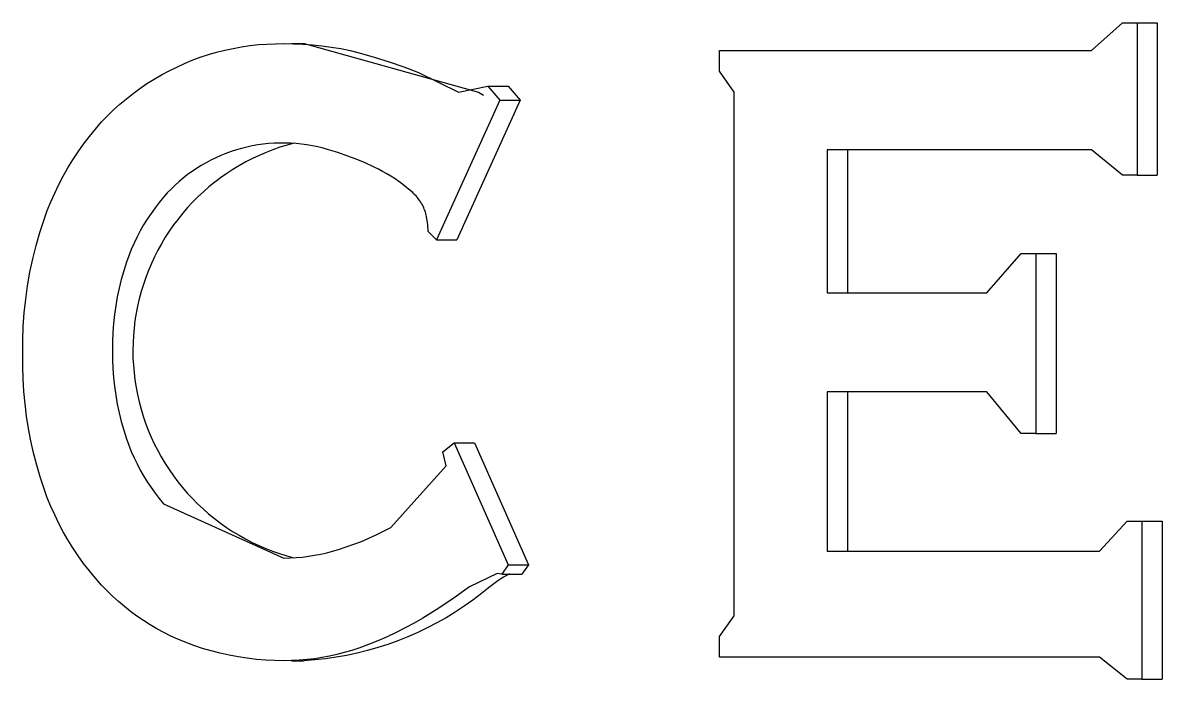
# Model space of a CAD drawing. Header units: millimetres. Extents: x -1893 to 2799, y -925 to 2353.
# Drawn here: x -1091.726 to -1088.348, y 1917.005 to 1918.951 of the extents above; entities that cross this region are included whole.
import ezdxf

# ---------------------------------------------------------------- set-up
doc = ezdxf.new("R2010")
doc.units = ezdxf.units.MM
doc.header["$MEASUREMENT"] = 0
doc.layers.add('Utwórz2D linie widoczne', color=7, linetype='Continuous', true_color=0x000000)

msp = doc.modelspace()

# ---------------------------------------------------------------- linework, layer by layer
at = {"layer": 'Utwórz2D linie widoczne'}
for p, q in [((-1088.558, 1918.8689), (-1088.4661, 1918.951)), ((-1088.4661, 1918.951), (-1088.4226, 1918.951)), ((-1088.4226, 1918.951), (-1088.3625, 1918.951)), ((-1088.4226, 1918.951), (-1088.4226, 1918.4994)), ((-1088.3625, 1918.951), (-1088.3625, 1918.4994)), ((-1091.1756, 1918.8565), (-1091.1514, 1918.8636)), ((-1091.1514, 1918.8636), (-1091.127, 1918.8698)), ((-1091.127, 1918.8698), (-1091.1023, 1918.8752)), ((-1091.1023, 1918.8752), (-1091.0775, 1918.8797)), ((-1091.0775, 1918.8797), (-1091.0525, 1918.8834)), ((-1091.0525, 1918.8834), (-1091.0274, 1918.8862)), ((-1091.0274, 1918.8862), (-1091.0023, 1918.8881)), ((-1091.0023, 1918.8881), (-1090.9771, 1918.8891)), ((-1090.9771, 1918.8891), (-1090.9518, 1918.8893)), ((-1090.9518, 1918.8893), (-1090.9236, 1918.8891)), ((-1090.9296, 1918.8893), (-1090.8917, 1918.8893)), ((-1090.9236, 1918.8891), (-1090.8954, 1918.8881)), ((-1090.8954, 1918.8881), (-1090.8672, 1918.886)), ((-1090.8917, 1918.8893), (-1090.3744, 1918.7457)), ((-1090.8672, 1918.886), (-1090.8392, 1918.8831)), ((-1090.8392, 1918.8831), (-1090.8112, 1918.8792)), ((-1090.8112, 1918.8792), (-1090.7834, 1918.8743)), ((-1090.7834, 1918.8743), (-1090.7558, 1918.8686)), ((-1090.7558, 1918.8686), (-1090.7283, 1918.8619)), ((-1089.6606, 1918.8074), (-1089.6606, 1918.8689)), ((-1089.6606, 1918.8689), (-1088.558, 1918.8689)), ((-1091.2696, 1918.8199), (-1091.2466, 1918.8302)), ((-1091.2466, 1918.8302), (-1091.2233, 1918.8398)), ((-1091.2233, 1918.8398), (-1091.1996, 1918.8486)), ((-1091.1996, 1918.8486), (-1091.1756, 1918.8565)), ((-1090.7283, 1918.8619), (-1090.6838, 1918.8494)), ((-1090.6838, 1918.8494), (-1090.6397, 1918.8355)), ((-1090.6397, 1918.8355), (-1090.596, 1918.8203)), ((-1091.3363, 1918.7841), (-1091.3145, 1918.7968)), ((-1091.3145, 1918.7968), (-1091.2923, 1918.8087)), ((-1091.2923, 1918.8087), (-1091.2696, 1918.8199)), ((-1090.596, 1918.8203), (-1090.5528, 1918.8037)), ((-1090.5528, 1918.8037), (-1090.4345, 1918.7457)), ((-1089.6172, 1918.7457), (-1089.6606, 1918.8074)), ((-1091.3785, 1918.7564), (-1091.3577, 1918.7706)), ((-1091.3577, 1918.7706), (-1091.3363, 1918.7841)), ((-1090.4345, 1918.7457), (-1090.3474, 1918.7628)), ((-1090.3474, 1918.7628), (-1090.2873, 1918.7628)), ((-1090.3474, 1918.7628), (-1090.3112, 1918.7218)), ((-1090.2873, 1918.7628), (-1090.2511, 1918.7218)), ((-1091.4187, 1918.7259), (-1091.3989, 1918.7415)), ((-1091.3989, 1918.7415), (-1091.3785, 1918.7564)), ((-1090.3744, 1918.7457), (-1090.3599, 1918.7368)), ((-1089.6172, 1917.1931), (-1089.6172, 1918.7457)), ((-1091.4567, 1918.6927), (-1091.438, 1918.7096)), ((-1091.438, 1918.7096), (-1091.4187, 1918.7259)), ((-1090.3112, 1918.7218), (-1090.4997, 1918.308)), ((-1090.2511, 1918.7218), (-1090.4396, 1918.308)), ((-1090.3099, 1918.7218), (-1090.2511, 1918.7218)), ((-1091.4923, 1918.6569), (-1091.4748, 1918.6751)), ((-1091.4748, 1918.6751), (-1091.4567, 1918.6927)), ((-1091.5285, 1918.6138), (-1091.5108, 1918.6357)), ((-1091.5108, 1918.6357), (-1091.4923, 1918.6569)), ((-1091.5456, 1918.5914), (-1091.5285, 1918.6138)), ((-1090.9971, 1918.5929), (-1091.0133, 1918.5912)), ((-1090.9808, 1918.5941), (-1090.9971, 1918.5929)), ((-1090.9646, 1918.5946), (-1090.9808, 1918.5941)), ((-1090.9483, 1918.5946), (-1090.9646, 1918.5946)), ((-1090.932, 1918.5941), (-1090.9483, 1918.5946)), ((-1090.921, 1918.5942), (-1090.9423, 1918.5884)), ((-1090.9158, 1918.593), (-1090.932, 1918.5941)), ((-1090.8996, 1918.5913), (-1090.9158, 1918.593)), ((-1091.5773, 1918.545), (-1091.5618, 1918.5685)), ((-1091.5618, 1918.5685), (-1091.5456, 1918.5914)), ((-1091.1236, 1918.5637), (-1091.1387, 1918.5576)), ((-1091.1083, 1918.5693), (-1091.1236, 1918.5637)), ((-1091.0928, 1918.5743), (-1091.1083, 1918.5693)), ((-1091.0772, 1918.5788), (-1091.0928, 1918.5743)), ((-1091.0614, 1918.5827), (-1091.0772, 1918.5788)), ((-1091.0454, 1918.5861), (-1091.0614, 1918.5827)), ((-1091.0294, 1918.5889), (-1091.0454, 1918.5861)), ((-1091.0133, 1918.5912), (-1091.0294, 1918.5889)), ((-1091.0048, 1918.5667), (-1091.0251, 1918.558)), ((-1090.9842, 1918.5747), (-1091.0048, 1918.5667)), ((-1090.9634, 1918.5819), (-1090.9842, 1918.5747)), ((-1090.9423, 1918.5884), (-1090.9634, 1918.5819)), ((-1090.8835, 1918.589), (-1090.8996, 1918.5913)), ((-1090.8674, 1918.5862), (-1090.8835, 1918.589)), ((-1090.8515, 1918.5829), (-1090.8674, 1918.5862)), ((-1090.8357, 1918.5789), (-1090.8515, 1918.5829)), ((-1090.82, 1918.5745), (-1090.8357, 1918.5789)), ((-1090.7923, 1918.5661), (-1090.82, 1918.5745)), ((-1090.7649, 1918.5568), (-1090.7923, 1918.5661)), ((-1088.558, 1918.5745), (-1089.3415, 1918.5745)), ((-1089.3415, 1918.5745), (-1089.3415, 1918.1507)), ((-1089.2814, 1918.5745), (-1089.2814, 1918.1507)), ((-1088.4661, 1918.4994), (-1088.558, 1918.5745)), ((-1091.592, 1918.521), (-1091.5773, 1918.545)), ((-1091.1967, 1918.5281), (-1091.2105, 1918.5195)), ((-1091.1826, 1918.5362), (-1091.1967, 1918.5281)), ((-1091.1682, 1918.5439), (-1091.1826, 1918.5362)), ((-1091.1536, 1918.551), (-1091.1682, 1918.5439)), ((-1091.1387, 1918.5576), (-1091.1536, 1918.551)), ((-1091.0839, 1918.5278), (-1091.1028, 1918.5164)), ((-1091.0647, 1918.5386), (-1091.0839, 1918.5278)), ((-1091.045, 1918.5486), (-1091.0647, 1918.5386)), ((-1091.0251, 1918.558), (-1091.045, 1918.5486)), ((-1090.7377, 1918.5465), (-1090.7649, 1918.5568)), ((-1090.711, 1918.5354), (-1090.7377, 1918.5465)), ((-1090.6846, 1918.5234), (-1090.711, 1918.5354)), ((-1091.619, 1918.4716), (-1091.606, 1918.4965)), ((-1091.606, 1918.4965), (-1091.592, 1918.521)), ((-1091.2372, 1918.5008), (-1091.25, 1918.4908)), ((-1091.224, 1918.5104), (-1091.2372, 1918.5008)), ((-1091.2105, 1918.5195), (-1091.224, 1918.5104)), ((-1091.1393, 1918.4916), (-1091.1569, 1918.4783)), ((-1091.1213, 1918.5043), (-1091.1393, 1918.4916)), ((-1091.1028, 1918.5164), (-1091.1213, 1918.5043)), ((-1090.6717, 1918.5171), (-1090.6846, 1918.5234)), ((-1090.6591, 1918.5105), (-1090.6717, 1918.5171)), ((-1090.6466, 1918.5035), (-1090.6591, 1918.5105)), ((-1090.6344, 1918.496), (-1090.6466, 1918.5035)), ((-1090.6224, 1918.4882), (-1090.6344, 1918.496)), ((-1088.4226, 1918.4994), (-1088.4661, 1918.4994)), ((-1088.4226, 1918.4994), (-1088.3625, 1918.4994)), ((-1091.6313, 1918.4463), (-1091.619, 1918.4716)), ((-1091.2864, 1918.4582), (-1091.2977, 1918.4465)), ((-1091.2746, 1918.4695), (-1091.2864, 1918.4582)), ((-1091.2625, 1918.4804), (-1091.2746, 1918.4695)), ((-1091.25, 1918.4908), (-1091.2625, 1918.4804)), ((-1091.174, 1918.4644), (-1091.1906, 1918.4499)), ((-1091.1569, 1918.4783), (-1091.174, 1918.4644)), ((-1090.6106, 1918.4801), (-1090.6224, 1918.4882)), ((-1090.5991, 1918.4715), (-1090.6106, 1918.4801)), ((-1090.5879, 1918.4626), (-1090.5991, 1918.4715)), ((-1090.577, 1918.4534), (-1090.5879, 1918.4626)), ((-1091.6427, 1918.4205), (-1091.6313, 1918.4463)), ((-1091.3086, 1918.4344), (-1091.3215, 1918.4187)), ((-1091.2977, 1918.4465), (-1091.3086, 1918.4344)), ((-1091.2067, 1918.4348), (-1091.2223, 1918.4192)), ((-1091.1906, 1918.4499), (-1091.2067, 1918.4348)), ((-1090.5734, 1918.4505), (-1090.577, 1918.4534)), ((-1090.5699, 1918.4474), (-1090.5734, 1918.4505)), ((-1090.5665, 1918.4443), (-1090.5699, 1918.4474)), ((-1090.5632, 1918.441), (-1090.5665, 1918.4443)), ((-1090.56, 1918.4376), (-1090.5632, 1918.441)), ((-1090.557, 1918.4341), (-1090.56, 1918.4376)), ((-1090.554, 1918.4305), (-1090.557, 1918.4341)), ((-1090.5513, 1918.4268), (-1090.554, 1918.4305)), ((-1090.5486, 1918.423), (-1090.5513, 1918.4268)), ((-1091.6629, 1918.368), (-1091.6532, 1918.3944)), ((-1091.6532, 1918.3944), (-1091.6427, 1918.4205)), ((-1091.3339, 1918.4026), (-1091.3457, 1918.386)), ((-1091.3215, 1918.4187), (-1091.3339, 1918.4026)), ((-1091.2373, 1918.403), (-1091.2518, 1918.3864)), ((-1091.2223, 1918.4192), (-1091.2373, 1918.403)), ((-1090.5461, 1918.4191), (-1090.5486, 1918.423)), ((-1090.5437, 1918.4151), (-1090.5461, 1918.4191)), ((-1090.5414, 1918.4111), (-1090.5437, 1918.4151)), ((-1090.5393, 1918.407), (-1090.5414, 1918.4111)), ((-1090.5373, 1918.4028), (-1090.5393, 1918.407)), ((-1090.5355, 1918.3985), (-1090.5373, 1918.4028)), ((-1090.5338, 1918.3942), (-1090.5355, 1918.3985)), ((-1090.5323, 1918.3898), (-1090.5338, 1918.3942)), ((-1091.6754, 1918.3294), (-1091.6629, 1918.368)), ((-1091.357, 1918.3691), (-1091.3676, 1918.3518)), ((-1091.3457, 1918.386), (-1091.357, 1918.3691)), ((-1091.2656, 1918.3692), (-1091.2789, 1918.3516)), ((-1091.2518, 1918.3864), (-1091.2656, 1918.3692)), ((-1090.5309, 1918.3854), (-1090.5323, 1918.3898)), ((-1090.5297, 1918.3809), (-1090.5309, 1918.3854)), ((-1090.5287, 1918.3764), (-1090.5297, 1918.3809)), ((-1090.5251, 1918.3525), (-1090.5287, 1918.3764)), ((-1091.6865, 1918.2904), (-1091.6754, 1918.3294)), ((-1091.3777, 1918.3341), (-1091.3871, 1918.3161)), ((-1091.3676, 1918.3518), (-1091.3777, 1918.3341)), ((-1091.2915, 1918.3335), (-1091.3035, 1918.315)), ((-1091.2789, 1918.3516), (-1091.2915, 1918.3335)), ((-1090.524, 1918.3319), (-1090.5251, 1918.3525)), ((-1090.4997, 1918.308), (-1090.524, 1918.3319)), ((-1091.6963, 1918.251), (-1091.6865, 1918.2904)), ((-1091.3959, 1918.2978), (-1091.4041, 1918.2792)), ((-1091.3871, 1918.3161), (-1091.3959, 1918.2978)), ((-1091.3149, 1918.2961), (-1091.3255, 1918.2768)), ((-1091.3035, 1918.315), (-1091.3149, 1918.2961)), ((-1090.4997, 1918.308), (-1090.4396, 1918.308)), ((-1091.4117, 1918.2603), (-1091.4186, 1918.2412)), ((-1091.4041, 1918.2792), (-1091.4117, 1918.2603)), ((-1091.3355, 1918.2571), (-1091.3448, 1918.2371)), ((-1091.3255, 1918.2768), (-1091.3355, 1918.2571)), ((-1088.8675, 1918.1507), (-1088.7661, 1918.2671)), ((-1088.7661, 1918.2671), (-1088.7225, 1918.2671)), ((-1088.7225, 1918.2671), (-1088.6624, 1918.2671)), ((-1088.7225, 1918.2671), (-1088.7225, 1917.7333)), ((-1088.6624, 1918.2671), (-1088.6624, 1917.7333)), ((-1091.7047, 1918.2114), (-1091.6963, 1918.251)), ((-1091.4186, 1918.2412), (-1091.4267, 1918.2159)), ((-1091.3448, 1918.2371), (-1091.3535, 1918.2168)), ((-1091.7117, 1918.1714), (-1091.7047, 1918.2114)), ((-1091.434, 1918.1903), (-1091.4404, 1918.1645)), ((-1091.4267, 1918.2159), (-1091.434, 1918.1903)), ((-1091.3613, 1918.1962), (-1091.3685, 1918.1753)), ((-1091.3535, 1918.2168), (-1091.3613, 1918.1962)), ((-1091.7173, 1918.1312), (-1091.7117, 1918.1714)), ((-1091.4404, 1918.1645), (-1091.4459, 1918.1384)), ((-1091.375, 1918.1542), (-1091.3807, 1918.1329)), ((-1091.3685, 1918.1753), (-1091.375, 1918.1542)), ((-1091.7216, 1918.0909), (-1091.7173, 1918.1312)), ((-1091.4459, 1918.1384), (-1091.4504, 1918.1122)), ((-1091.3807, 1918.1329), (-1091.3856, 1918.1114)), ((-1089.3415, 1918.1507), (-1088.8675, 1918.1507)), ((-1091.7244, 1918.0504), (-1091.7216, 1918.0909)), ((-1091.4504, 1918.1122), (-1091.4541, 1918.0858)), ((-1091.3899, 1918.0898), (-1091.3933, 1918.068)), ((-1091.3856, 1918.1114), (-1091.3899, 1918.0898)), ((-1091.4569, 1918.0594), (-1091.4587, 1918.0328)), ((-1091.4541, 1918.0858), (-1091.4569, 1918.0594)), ((-1091.3933, 1918.068), (-1091.396, 1918.0461)), ((-1091.7258, 1918.0099), (-1091.7244, 1918.0504)), ((-1091.4587, 1918.0328), (-1091.4596, 1918.0062)), ((-1091.398, 1918.0241), (-1091.3991, 1918.0021)), ((-1091.396, 1918.0461), (-1091.398, 1918.0241)), ((-1091.7257, 1917.9693), (-1091.7258, 1918.0099)), ((-1091.4596, 1918.0062), (-1091.4596, 1917.9796)), ((-1091.3991, 1918.0021), (-1091.3995, 1917.98)), ((-1091.7259, 1917.9324), (-1091.7257, 1917.9693)), ((-1091.4596, 1917.9796), (-1091.4596, 1917.953)), ((-1091.4596, 1917.953), (-1091.4587, 1917.9264)), ((-1091.3995, 1917.98), (-1091.3992, 1917.958)), ((-1091.3992, 1917.958), (-1091.398, 1917.9359)), ((-1091.7249, 1917.8954), (-1091.7259, 1917.9324)), ((-1091.4587, 1917.9264), (-1091.4569, 1917.8999)), ((-1091.398, 1917.9359), (-1091.3961, 1917.914)), ((-1091.7226, 1917.8584), (-1091.7249, 1917.8954)), ((-1091.4569, 1917.8999), (-1091.4541, 1917.8734)), ((-1091.3961, 1917.914), (-1091.3935, 1917.8921)), ((-1091.3935, 1917.8921), (-1091.3901, 1917.8703)), ((-1091.7192, 1917.8216), (-1091.7226, 1917.8584)), ((-1091.4541, 1917.8734), (-1091.4504, 1917.8471)), ((-1091.3901, 1917.8703), (-1091.3859, 1917.8486)), ((-1088.8675, 1917.8565), (-1089.3415, 1917.8565)), ((-1089.3415, 1917.8565), (-1089.3415, 1917.3847)), ((-1089.2814, 1917.8565), (-1089.2814, 1917.3847)), ((-1088.7661, 1917.7333), (-1088.8675, 1917.8565)), ((-1091.7147, 1917.7849), (-1091.7192, 1917.8216)), ((-1091.4504, 1917.8471), (-1091.4459, 1917.8209)), ((-1091.4459, 1917.8209), (-1091.4404, 1917.7948)), ((-1091.3859, 1917.8486), (-1091.3809, 1917.8271)), ((-1091.3809, 1917.8271), (-1091.3753, 1917.8058)), ((-1091.7089, 1917.7483), (-1091.7147, 1917.7849)), ((-1091.4404, 1917.7948), (-1091.434, 1917.769)), ((-1091.3753, 1917.8058), (-1091.3689, 1917.7847)), ((-1091.3689, 1917.7847), (-1091.3617, 1917.7638)), ((-1091.434, 1917.769), (-1091.4267, 1917.7434)), ((-1091.3617, 1917.7638), (-1091.3539, 1917.7432)), ((-1091.702, 1917.712), (-1091.7089, 1917.7483)), ((-1091.4267, 1917.7434), (-1091.4186, 1917.7181)), ((-1091.4186, 1917.7181), (-1091.4117, 1917.6989)), ((-1091.3539, 1917.7432), (-1091.3453, 1917.7229)), ((-1091.3453, 1917.7229), (-1091.336, 1917.7029)), ((-1088.7225, 1917.7333), (-1088.7661, 1917.7333)), ((-1088.7225, 1917.7333), (-1088.6624, 1917.7333)), ((-1091.6939, 1917.6759), (-1091.702, 1917.712)), ((-1091.4117, 1917.6989), (-1091.4041, 1917.6801)), ((-1091.336, 1917.7029), (-1091.326, 1917.6832)), ((-1091.326, 1917.6832), (-1091.3154, 1917.6639)), ((-1090.4803, 1917.6789), (-1090.4466, 1917.7059)), ((-1090.4466, 1917.7059), (-1090.3865, 1917.7059)), ((-1090.4466, 1917.7059), (-1090.287, 1917.3437)), ((-1090.3865, 1917.7059), (-1090.2269, 1917.3437)), ((-1091.6847, 1917.64), (-1091.6939, 1917.6759)), ((-1091.4041, 1917.6801), (-1091.3959, 1917.6615)), ((-1091.3959, 1917.6615), (-1091.3871, 1917.6432)), ((-1091.3154, 1917.6639), (-1091.3041, 1917.6449)), ((-1090.4707, 1917.6376), (-1090.4803, 1917.6789)), ((-1091.6744, 1917.6045), (-1091.6847, 1917.64)), ((-1091.3871, 1917.6432), (-1091.3777, 1917.6252)), ((-1091.3777, 1917.6252), (-1091.3676, 1917.6075)), ((-1091.3041, 1917.6449), (-1091.2921, 1917.6264)), ((-1091.2921, 1917.6264), (-1091.2795, 1917.6083)), ((-1090.6352, 1917.4548), (-1090.4707, 1917.6376)), ((-1091.6629, 1917.5694), (-1091.6744, 1917.6045)), ((-1091.3676, 1917.6075), (-1091.357, 1917.5902)), ((-1091.357, 1917.5902), (-1091.3457, 1917.5733)), ((-1091.2795, 1917.6083), (-1091.2663, 1917.5906)), ((-1091.2663, 1917.5906), (-1091.2525, 1917.5734)), ((-1091.6532, 1917.5432), (-1091.6629, 1917.5694)), ((-1091.3457, 1917.5733), (-1091.3339, 1917.5567)), ((-1091.3339, 1917.5567), (-1091.3215, 1917.5406)), ((-1091.2525, 1917.5734), (-1091.2381, 1917.5567)), ((-1091.2381, 1917.5567), (-1091.2231, 1917.5405)), ((-1091.6427, 1917.5173), (-1091.6532, 1917.5432)), ((-1091.6313, 1917.4919), (-1091.6427, 1917.5173)), ((-1091.3215, 1917.5406), (-1091.3086, 1917.5249)), ((-1091.3086, 1917.5249), (-1090.9518, 1917.3641)), ((-1091.2231, 1917.5405), (-1091.2075, 1917.5249)), ((-1091.2075, 1917.5249), (-1091.1915, 1917.5098)), ((-1091.6191, 1917.4668), (-1091.6313, 1917.4919)), ((-1091.1915, 1917.5098), (-1091.1749, 1917.4952)), ((-1091.1749, 1917.4952), (-1091.1578, 1917.4813)), ((-1091.1578, 1917.4813), (-1091.1402, 1917.468)), ((-1091.606, 1917.4422), (-1091.6191, 1917.4668)), ((-1091.1402, 1917.468), (-1091.1222, 1917.4552)), ((-1091.1222, 1917.4552), (-1091.1037, 1917.4431)), ((-1090.6564, 1917.4435), (-1090.6352, 1917.4548)), ((-1088.5338, 1917.3847), (-1088.4517, 1917.4736)), ((-1088.4517, 1917.4736), (-1088.4081, 1917.4736)), ((-1088.4081, 1917.4736), (-1088.348, 1917.4736)), ((-1088.4081, 1917.4736), (-1088.4081, 1917.005)), ((-1088.348, 1917.4736), (-1088.348, 1917.005)), ((-1091.5921, 1917.418), (-1091.606, 1917.4422)), ((-1091.5774, 1917.3943), (-1091.5921, 1917.418)), ((-1091.1037, 1917.4431), (-1091.0849, 1917.4317)), ((-1091.0849, 1917.4317), (-1091.0656, 1917.4209)), ((-1091.0656, 1917.4209), (-1091.046, 1917.4108)), ((-1091.046, 1917.4108), (-1091.0261, 1917.4014)), ((-1090.7442, 1917.405), (-1090.7219, 1917.4136)), ((-1090.7219, 1917.4136), (-1090.6997, 1917.4229)), ((-1090.6997, 1917.4229), (-1090.6779, 1917.4329)), ((-1090.6779, 1917.4329), (-1090.6564, 1917.4435)), ((-1091.5619, 1917.3711), (-1091.5774, 1917.3943)), ((-1091.0261, 1917.4014), (-1091.0058, 1917.3927)), ((-1091.0058, 1917.3927), (-1090.9852, 1917.3847)), ((-1090.9852, 1917.3847), (-1090.9644, 1917.3774)), ((-1090.9644, 1917.3774), (-1090.9434, 1917.3708)), ((-1090.8428, 1917.376), (-1090.825, 1917.38)), ((-1090.825, 1917.38), (-1090.8073, 1917.3847)), ((-1090.8073, 1917.3847), (-1090.7898, 1917.3899)), ((-1090.7898, 1917.3899), (-1090.7669, 1917.3971)), ((-1090.7669, 1917.3971), (-1090.7442, 1917.405)), ((-1089.3415, 1917.3847), (-1088.5338, 1917.3847)), ((-1091.5456, 1917.3484), (-1091.5619, 1917.3711)), ((-1091.5285, 1917.3263), (-1091.5456, 1917.3484)), ((-1090.9518, 1917.3641), (-1090.9335, 1917.3645)), ((-1090.9434, 1917.3708), (-1090.9221, 1917.365)), ((-1090.9335, 1917.3645), (-1090.9153, 1917.3656)), ((-1090.9153, 1917.3656), (-1090.897, 1917.3673)), ((-1090.897, 1917.3673), (-1090.8789, 1917.3696)), ((-1090.8789, 1917.3696), (-1090.8608, 1917.3725)), ((-1090.8608, 1917.3725), (-1090.8428, 1917.376)), ((-1090.287, 1917.3437), (-1090.3062, 1917.3163)), ((-1090.287, 1917.3437), (-1090.2269, 1917.3437)), ((-1090.2269, 1917.3437), (-1090.2461, 1917.3163)), ((-1091.5108, 1917.3048), (-1091.5285, 1917.3263)), ((-1090.3197, 1917.3181), (-1090.4018, 1917.2787)), ((-1090.3062, 1917.3163), (-1090.3197, 1917.3181)), ((-1090.3062, 1917.3163), (-1090.2461, 1917.3163)), ((-1090.2916, 1917.3125), (-1090.3003, 1917.3075)), ((-1090.2827, 1917.3172), (-1090.2916, 1917.3125)), ((-1091.4923, 1917.2839), (-1091.5108, 1917.3048)), ((-1091.4762, 1917.2671), (-1091.4923, 1917.2839)), ((-1090.4018, 1917.2787), (-1090.4468, 1917.2465)), ((-1090.3417, 1917.2787), (-1090.3663, 1917.2587)), ((-1090.3338, 1917.2849), (-1090.3417, 1917.2787)), ((-1090.3257, 1917.2909), (-1090.3338, 1917.2849)), ((-1090.3174, 1917.2967), (-1090.3257, 1917.2909)), ((-1090.3089, 1917.3022), (-1090.3174, 1917.2967)), ((-1090.3003, 1917.3075), (-1090.3089, 1917.3022)), ((-1091.4595, 1917.2508), (-1091.4762, 1917.2671)), ((-1091.4423, 1917.2352), (-1091.4595, 1917.2508)), ((-1090.4468, 1917.2465), (-1090.4927, 1917.2157)), ((-1090.3663, 1917.2587), (-1090.3915, 1917.2395)), ((-1091.4246, 1917.2201), (-1091.4423, 1917.2352)), ((-1091.4063, 1917.2056), (-1091.4246, 1917.2201)), ((-1090.4927, 1917.2157), (-1090.5397, 1917.1864)), ((-1090.4174, 1917.2212), (-1090.4439, 1917.2038)), ((-1090.3915, 1917.2395), (-1090.4174, 1917.2212)), ((-1091.3875, 1917.1918), (-1091.4063, 1917.2056)), ((-1091.3683, 1917.1787), (-1091.3875, 1917.1918)), ((-1091.3486, 1917.1662), (-1091.3683, 1917.1787)), ((-1090.5397, 1917.1864), (-1090.5655, 1917.1713)), ((-1090.4709, 1917.1873), (-1090.4985, 1917.1717)), ((-1090.4439, 1917.2038), (-1090.4709, 1917.1873)), ((-1089.6606, 1917.1315), (-1089.6172, 1917.1931)), ((-1091.3285, 1917.1544), (-1091.3486, 1917.1662)), ((-1091.3081, 1917.1433), (-1091.3285, 1917.1544)), ((-1091.2872, 1917.133), (-1091.3081, 1917.1433)), ((-1090.6186, 1917.1433), (-1090.6458, 1917.1306)), ((-1090.5919, 1917.1569), (-1090.6186, 1917.1433)), ((-1090.5655, 1917.1713), (-1090.5919, 1917.1569)), ((-1090.5552, 1917.1434), (-1090.5843, 1917.1307)), ((-1090.5266, 1917.157), (-1090.5552, 1917.1434)), ((-1090.4985, 1917.1717), (-1090.5266, 1917.157)), ((-1091.266, 1917.1233), (-1091.2872, 1917.133)), ((-1091.2445, 1917.1145), (-1091.266, 1917.1233)), ((-1091.2189, 1917.105), (-1091.2445, 1917.1145)), ((-1090.7012, 1917.1076), (-1090.7294, 1917.0973)), ((-1090.6733, 1917.1187), (-1090.7012, 1917.1076)), ((-1090.6436, 1917.1082), (-1090.6737, 1917.0986)), ((-1090.6458, 1917.1306), (-1090.6733, 1917.1187)), ((-1090.6137, 1917.119), (-1090.6436, 1917.1082)), ((-1090.5843, 1917.1307), (-1090.6137, 1917.119)), ((-1089.6606, 1917.0701), (-1089.6606, 1917.1315)), ((-1091.1931, 1917.0964), (-1091.2189, 1917.105)), ((-1091.167, 1917.0887), (-1091.1931, 1917.0964)), ((-1091.1406, 1917.0819), (-1091.167, 1917.0887)), ((-1091.1141, 1917.0761), (-1091.1406, 1917.0819)), ((-1091.0873, 1917.0711), (-1091.1141, 1917.0761)), ((-1090.8167, 1917.0733), (-1090.839, 1917.0692)), ((-1090.7946, 1917.0782), (-1090.8167, 1917.0733)), ((-1090.766, 1917.0757), (-1090.7972, 1917.0702)), ((-1090.7727, 1917.0838), (-1090.7946, 1917.0782)), ((-1090.7509, 1917.0902), (-1090.7727, 1917.0838)), ((-1090.735, 1917.0823), (-1090.766, 1917.0757)), ((-1090.7294, 1917.0973), (-1090.7509, 1917.0902)), ((-1090.7042, 1917.0899), (-1090.735, 1917.0823)), ((-1090.6737, 1917.0986), (-1090.7042, 1917.0899)), ((-1091.0604, 1917.067), (-1091.0873, 1917.0711)), ((-1091.0334, 1917.0638), (-1091.0604, 1917.067)), ((-1091.0062, 1917.0616), (-1091.0334, 1917.0638)), ((-1090.979, 1917.0603), (-1091.0062, 1917.0616)), ((-1090.9518, 1917.0599), (-1090.979, 1917.0603)), ((-1090.9292, 1917.0602), (-1090.9518, 1917.0599)), ((-1090.9296, 1917.0599), (-1090.8917, 1917.0599)), ((-1090.9065, 1917.0613), (-1090.9292, 1917.0602)), ((-1090.8839, 1917.0632), (-1090.9065, 1917.0613)), ((-1090.8601, 1917.0623), (-1090.8917, 1917.0599)), ((-1090.8614, 1917.0658), (-1090.8839, 1917.0632)), ((-1090.839, 1917.0692), (-1090.8614, 1917.0658)), ((-1090.8286, 1917.0657), (-1090.8601, 1917.0623)), ((-1090.7972, 1917.0702), (-1090.8286, 1917.0657)), ((-1088.5338, 1917.0701), (-1089.6606, 1917.0701)), ((-1088.4517, 1917.005), (-1088.5338, 1917.0701)), ((-1088.4081, 1917.005), (-1088.4517, 1917.005)), ((-1088.4081, 1917.005), (-1088.348, 1917.005))]:
    msp.add_line(p, q, dxfattribs=at)

doc.saveas('drawing.dxf')
